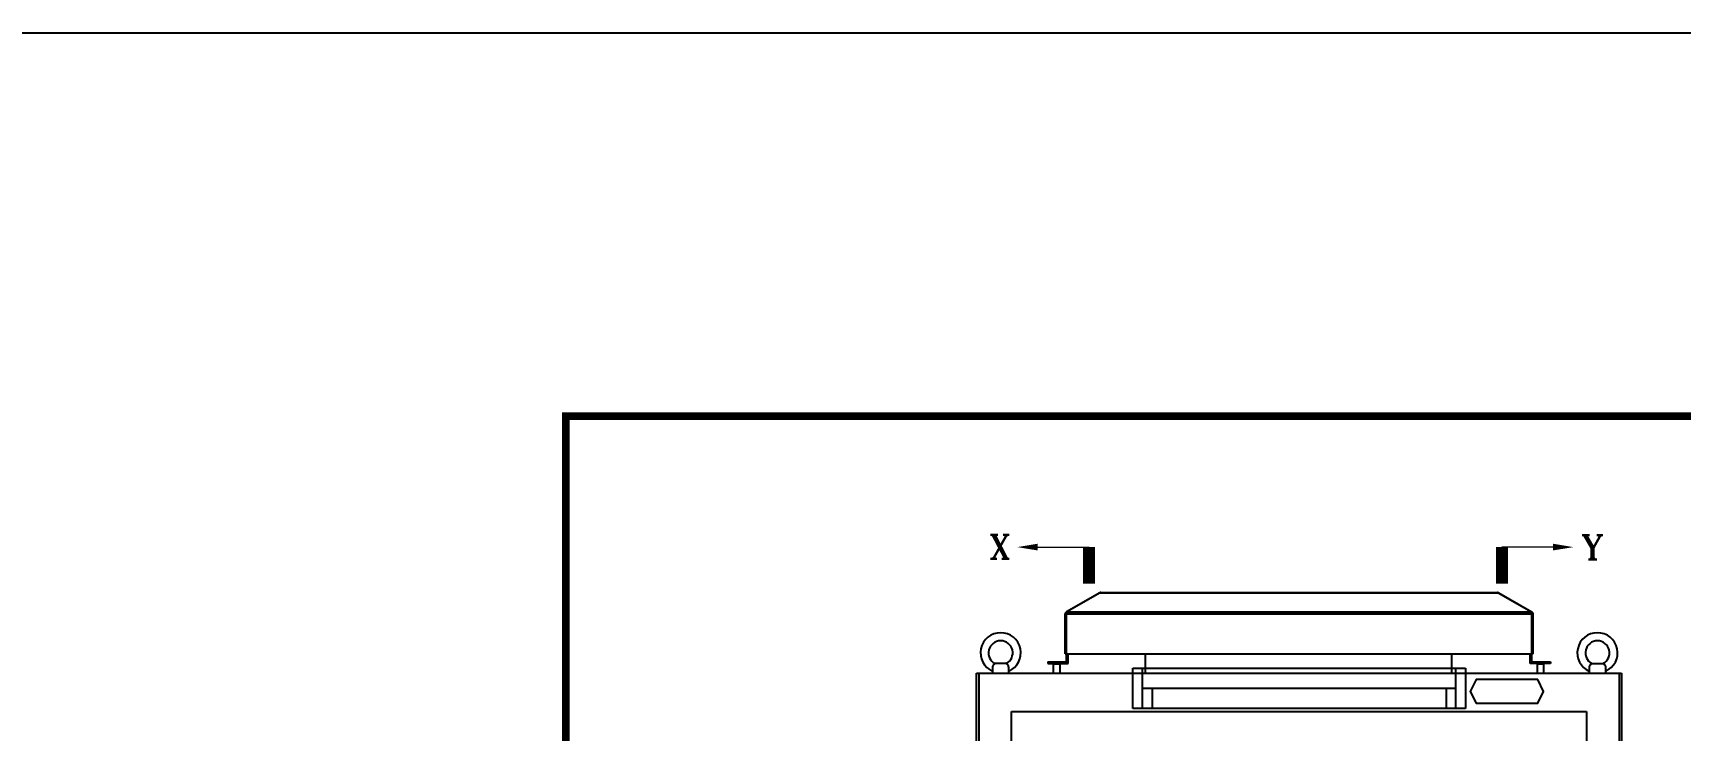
# Model space of a CAD drawing. Extents: x 79822 to 122366, y -56021 to -28815.
# Drawn here: x 85844 to 87886, y -34069 to -33205 of the extents above; entities that cross this region are included whole.
import ezdxf
from ezdxf.enums import TextEntityAlignment as Align
from ezdxf.lldxf.tags import DXFTag

# ---------------------------------------------------------------- set-up
doc = ezdxf.new("R2010")
doc.units = 0
doc.header["$LTSCALE"] = 100
doc.header["$MEASUREMENT"] = 0
for name, color, linetype in [('LOOP', 5, 'Continuous'), ('PANEL', 7, 'Continuous'), ('t', 1, 'Continuous'), ('TEXT', 7, 'Continuous')]:
    doc.layers.add(name, color=color, linetype=linetype)
doc.styles.add('ROMANT', font='romant.shx')
doc.styles.get("Standard").update_dxf_attribs({"font": ''})
doc.styles.get('Standard').set_extended_font_data('SimSun')
tags = doc.linetypes.add('HIDDEN', pattern=[0.375, 0.25, -0.125]).pattern_tags.tags
tags[6:7] = [DXFTag(74, 4), DXFTag(75, 0), DXFTag(340, '0'), DXFTag(46, 1.0), DXFTag(50, 0.0), DXFTag(44, 0.0), DXFTag(45, 0.0)]
tags[4:5] = [DXFTag(74, 4), DXFTag(75, 0), DXFTag(340, '0'), DXFTag(46, 1.0), DXFTag(50, 0.0), DXFTag(44, 0.0), DXFTag(45, 0.0)]

# ---------------------------------------------------------------- blocks, each defined once
blk = doc.blocks.new('图框')
at = {"layer": 't', "color": 7, "const_width": 9.62}
blk.add_lwpolyline([(4115.6, -3151.6), (4115.6, 0), (0, 0), (0, -3151.6)], close=True, dxfattribs=at)
at = {"color": 7, "flags": 8}
for tag, p, height in [('DWG.NAME:', (1381.6, -2910.4), 25), ('PROJECTNAME:', (3125.5, -2912.8), 24), ('PROJECTNAME：', (3339.1, -2913.1), 25), ('DWG.NO.:', (3128.2, -3030.4), 24), ('图纸编号', (3315.4, -3052.4), 24), ('FILENO.:', (3128.7, -3106.1), 24), ('文档号', (3317.7, -3124.1), 24)]:
    blk.add_attdef(tag, p, '', height=height, dxfattribs=at)
for tag, height, p in [('RENLIU', 24, (698.2, -2950.4)), ('SHUFENWANG', 24, (885.8, -2950.4)), ('FANGHOU', 24, (1069.7, -2950.4)), ('DANDANLI', 24, (1250, -2950.4)), ('设计时间', 23, (213.9, -2974.9)), ('A', 23, (59.9, -2974.9)), ('刘仁', 23, (698.2, -3002.2)), ('王姝芬', 23, (885.8, -3002.2)), ('侯方', 23, (1069.7, -3002.2)), ('李丹丹', 23, (1250, -3002.2)), ('#10STATIONONTROLCABINETCOVER', 30, (1777.9, -3017.2)), ('PAGEXOFX', 24, (3953.7, -3039.1)), ('REV.', 24, (59.4, -3063)), ('DATE', 24, (208.9, -3063)), ('DESCRIPTION', 24, (451.7, -3063)), ('PREPARED', 24, (698.2, -3063)), ('CHECKED', 24, (885.8, -3063)), ('SIGNED', 24, (1069.7, -3063)), ('APPROVED', 24, (1250, -3063)), ('图纸名称', 30, (1777.9, -3094.7)), ('第几页共几页', 24, (3953.7, -3114.1))]:
    blk.add_attdef(tag, text='', height=height, dxfattribs=at).set_placement(p, align=Align.MIDDLE)
for tag, p in [('图纸名称:', (1377.8, -2965.9)), ('项目名称：', (3121.6, -2984.3)), ('项目名称：', (3325, -2984.3))]:
    blk.add_attdef(tag, text='', height=25, dxfattribs=at).set_placement(p, align=Align.BOTTOM_LEFT)
at = {"color": 7, "width": 0.8, "flags": 8}
blk.add_attdef('HANGZHOUHOLLYSYSAUTOMATIONCO.,LTD.', text='', height=24, dxfattribs=at).set_placement((2770.1, -3045.7), align=Align.MIDDLE)
blk = doc.blocks.new('风帽正面')
at = {"linetype": 'Continuous'}
for p, q in [((60582.9, -62124.9), (60541.6, -62148.8)), ((60583.7, -62124.9), (60542.3, -62148.8)), ((60582.9, -62124.9), (60583.1, -62125.3)), ((60583.7, -62124.9), (61076.8, -62124.9)), ((60584.3, -62124.6), (61076.2, -62124.6)), ((61076.8, -62124.9), (61118.1, -62148.8)), ((61077.6, -62124.9), (61077.4, -62125.3)), ((61077.6, -62124.9), (61118.9, -62148.8)), ((60540.2, -62200.6), (60540.2, -62151.1)), ((60540.2, -62151.1), (60541.7, -62151.1)), ((60541.6, -62148.8), (60542.1, -62149.6)), ((60541.7, -62200.6), (60541.7, -62151.1)), ((60541.7, -62151.1), (61118.7, -62151.1)), ((60542.3, -62148.8), (61118.1, -62148.8)), ((61118.9, -62148.8), (61118.4, -62149.6)), ((61118.7, -62200.6), (61118.7, -62151.1)), ((61120.2, -62151.1), (61118.7, -62151.1)), ((61120.2, -62200.6), (61120.2, -62151.1)), ((60540.2, -62200.6), (60541.7, -62200.6)), ((60541.7, -62210.6), (60541.7, -62200.6)), ((60541.7, -62200.6), (61118.7, -62200.6)), ((60543.7, -62212.6), (60543.7, -62200.6)), ((60639.7, -62224.6), (60639.7, -62200.6)), ((61019.7, -62224.6), (61019.7, -62200.6)), ((61116.7, -62212.6), (61116.7, -62200.6)), ((61118.7, -62210.6), (61118.7, -62200.6)), ((61120.2, -62200.6), (61118.7, -62200.6)), ((60518.7, -62210.6), (60518.7, -62212.6)), ((60518.7, -62210.6), (60541.7, -62210.6)), ((60518.7, -62212.6), (60543.7, -62212.6)), ((60521.7, -62210.6), (60521.7, -62212.6)), ((60526.2, -62212.6), (60525.7, -62213.1)), ((60525.7, -62224.6), (60525.7, -62213.1)), ((60525.7, -62213.1), (60533.7, -62213.1)), ((60533.7, -62213.1), (60533.2, -62212.6)), ((60533.7, -62224.6), (60533.7, -62213.1)), ((60543.7, -62212.6), (60541.7, -62210.6)), ((61116.7, -62212.6), (61118.7, -62210.6)), ((61141.7, -62212.6), (61116.7, -62212.6)), ((61118.7, -62210.6), (61141.7, -62210.6)), ((61126.2, -62212.6), (61125.7, -62213.1)), ((61125.7, -62224.6), (61125.7, -62213.1)), ((61125.7, -62213.1), (61133.7, -62213.1)), ((61133.7, -62213.1), (61133.2, -62212.6)), ((61133.7, -62224.6), (61133.7, -62213.1)), ((61138.7, -62210.6), (61138.7, -62212.6)), ((61141.7, -62210.6), (61141.7, -62212.6))]:
    blk.add_line(p, q, dxfattribs=at)
for centre, radius, start, end in [((60584.3, -62127.3), 2.7, 90, 120), ((61076.2, -62127.3), 2.7, 60, 90), ((60542.9, -62151.1), 2.7, 120, 180), ((60693.6, -62183.3), 155.2, 167.8738, 168.0486), ((60588.1, -62160.6), 47.3, 167.3118, 167.8829), ((61072.4, -62160.6), 47.3, 12.1171, 12.6882), ((60966.9, -62183.3), 155.2, 11.9514, 12.1262), ((61117.5, -62151.1), 2.7, 0, 60)]:
    blk.add_arc(centre, radius, start, end, dxfattribs=at)
for points, start_tangent, end_tangent in [([(60583.7, -62124.9), (60583.8, -62124.8), (60584.1, -62124.6)], (0.647129, 0.762381), (0.925529, 0.378677)), ([(60584.1, -62124.6), (60584.3, -62124.6)], (0.925529, 0.378677), (1, 0)), ([(61076.4, -62124.6), (61076.2, -62124.6)], (-0.925529, 0.378677), (-1, 0)), ([(61076.8, -62124.9), (61076.7, -62124.8), (61076.4, -62124.6)], (-0.647129, 0.762381), (-0.925529, 0.378677)), ([(60542.1, -62149.4), (60542.1, -62149.6), (60541.9, -62150.2)], (-0.266985, -0.963701), (-0.2203, -0.975432)), ([(60542.3, -62148.8), (60542.3, -62148.9), (60542.1, -62149.4)], (-0.390683, -0.920525), (-0.266985, -0.963701)), ([(61118.1, -62148.8), (61118.2, -62148.9), (61118.3, -62149.4)], (0.390683, -0.920525), (0.266985, -0.963701)), ([(61118.3, -62149.4), (61118.4, -62149.6), (61118.5, -62150.2)], (0.266985, -0.963701), (0.2203, -0.975432))]:
    blk.add_spline(points, degree=3, dxfattribs=dict(at, start_tangent=start_tangent, end_tangent=end_tangent))
blk = doc.blocks.new('LAMP')
at = {"layer": 'PANEL', "color": 9}
for p, q in [((-206.2, 0), (206.2, 0)), ((-206.2, -50), (-206.2, 0)), ((-194.2, -50), (-194.2, 0)), ((194.2, -50), (194.2, 0)), ((206.2, 0), (206.2, -50)), ((-194.2, -25), (194.2, -25)), ((-182.2, -25), (-182.2, -50)), ((182.2, -25), (182.2, -50)), ((206.2, -50), (-206.2, -50))]:
    blk.add_line(p, q, dxfattribs=at)

msp = doc.modelspace()

# ---------------------------------------------------------------- linework, layer by layer
at = {"color": 7}
for p, q in [((87013.5, -36108.7), (87013.5, -33998.7)), ((87013.5, -33998.7), (87813.5, -33998.7)), ((87813.5, -33998.7), (87813.5, -36108.7)), ((87057, -35955.2), (87057, -34046.2))]:
    msp.add_line(p, q, dxfattribs=at)
at = {"color": 7, "linetype": 'HIDDEN'}
for p, q in [((87016.7, -35998.7), (87016.7, -33998.7)), ((87810.5, -33998.7), (87810.5, -35998.7))]:
    msp.add_line(p, q, dxfattribs=at)
at = {"color": 7, "linetype": 'Continuous'}
msp.add_line((87058, -34046.2), (87770, -34046.2), dxfattribs=at)
msp.add_line((87770, -34046.2), (87770, -35998.7))
at = {"color": 1}
msp.add_lwpolyline([(80901.9, -33205.1), (120195.6, -33205.1), (120195.6, -37157.7), (80901.9, -37157.7)], close=True, dxfattribs=at)
at = {"color": 7}
for points in [[(87053.5, -33998.7), (87053.5, -33991.7, 0.414214), (87048.5, -33986.7), (87038.5, -33986.7, 0.414214), (87033.5, -33991.7), (87033.5, -33998.7)], [(87773.5, -33998.7), (87773.5, -33991.7, -0.414214), (87778.5, -33986.7), (87788.5, -33986.7, -0.414214), (87793.5, -33991.7), (87793.5, -33998.7)]]:
    msp.add_lwpolyline(points, format="xyb", dxfattribs=at)
at = {"color": 3}
msp.add_lwpolyline([(87709.5, -34006.9), (87633, -34006.9), (87625.7, -34021.4), (87633, -34035.9), (87709.5, -34035.9), (87716.7, -34021.4), (87709.5, -34006.9)], dxfattribs=at)
at = {"color": 7}
msp.add_lwpolyline([(87057, -34046.2), (87770, -34046.2)], dxfattribs=at)
for centre, radius, start, end in [((87043.5, -33973.7), 25, 293.5782, 246.4218), ((87043.5, -33973.7), 15, 297.5291, 242.4709), ((87783.5, -33973.7), 25, 293.5782, 246.4218), ((87783.5, -33973.7), 15, 297.5291, 242.4709)]:
    msp.add_arc(centre, radius, start, end, dxfattribs=at)
at = {"layer": 'LOOP', "color": 5, "lineweight": 0}
for p, q in [((87089.7, -33842.6), (87153.1, -33842.6)), ((87728.5, -33842.6), (87665.1, -33842.6))]:
    msp.add_line(p, q, dxfattribs=at)
at = {"layer": 'LOOP', "color": 5, "lineweight": 0, "const_width": 15}
for points in [[(87153.1, -33842.6), (87153.1, -33887.7)], [(87665.1, -33842.6), (87665.1, -33887.7)]]:
    msp.add_lwpolyline(points, dxfattribs=at)
at = {"layer": 'LOOP', "color": 5, "lineweight": 0}
for points in [[(87089.2, -33838.4), (87064.2, -33842.6), (87089.2, -33846.7)], [(87728.5, -33846.7), (87753.5, -33842.6), (87728.5, -33838.4)]]:
    msp.add_solid(points, dxfattribs=at)

# ---------------------------------------------------------------- block references
at = {"color": 1}
msp.add_blockref('图框', (86504.3, -33680.3), dxfattribs=at)
at = {"lineweight": 20}
msp.add_blockref('风帽正面', (26583.4, 28225.8), dxfattribs=at)
at = {"color": 7}
msp.add_blockref('LAMP', (87413.5, -33992.5), dxfattribs=at)

# ---------------------------------------------------------------- texts
at = {"layer": 'TEXT', "color": 5, "lineweight": 0, "style": 'ROMANT'}
for s, p in [('X', (87042.6, -33857.3)), ('Y', (87777.4, -33857.9))]:
    msp.add_text(s, height=30, dxfattribs=at).set_placement(p, align=Align.CENTER)

doc.saveas('drawing.dxf')
